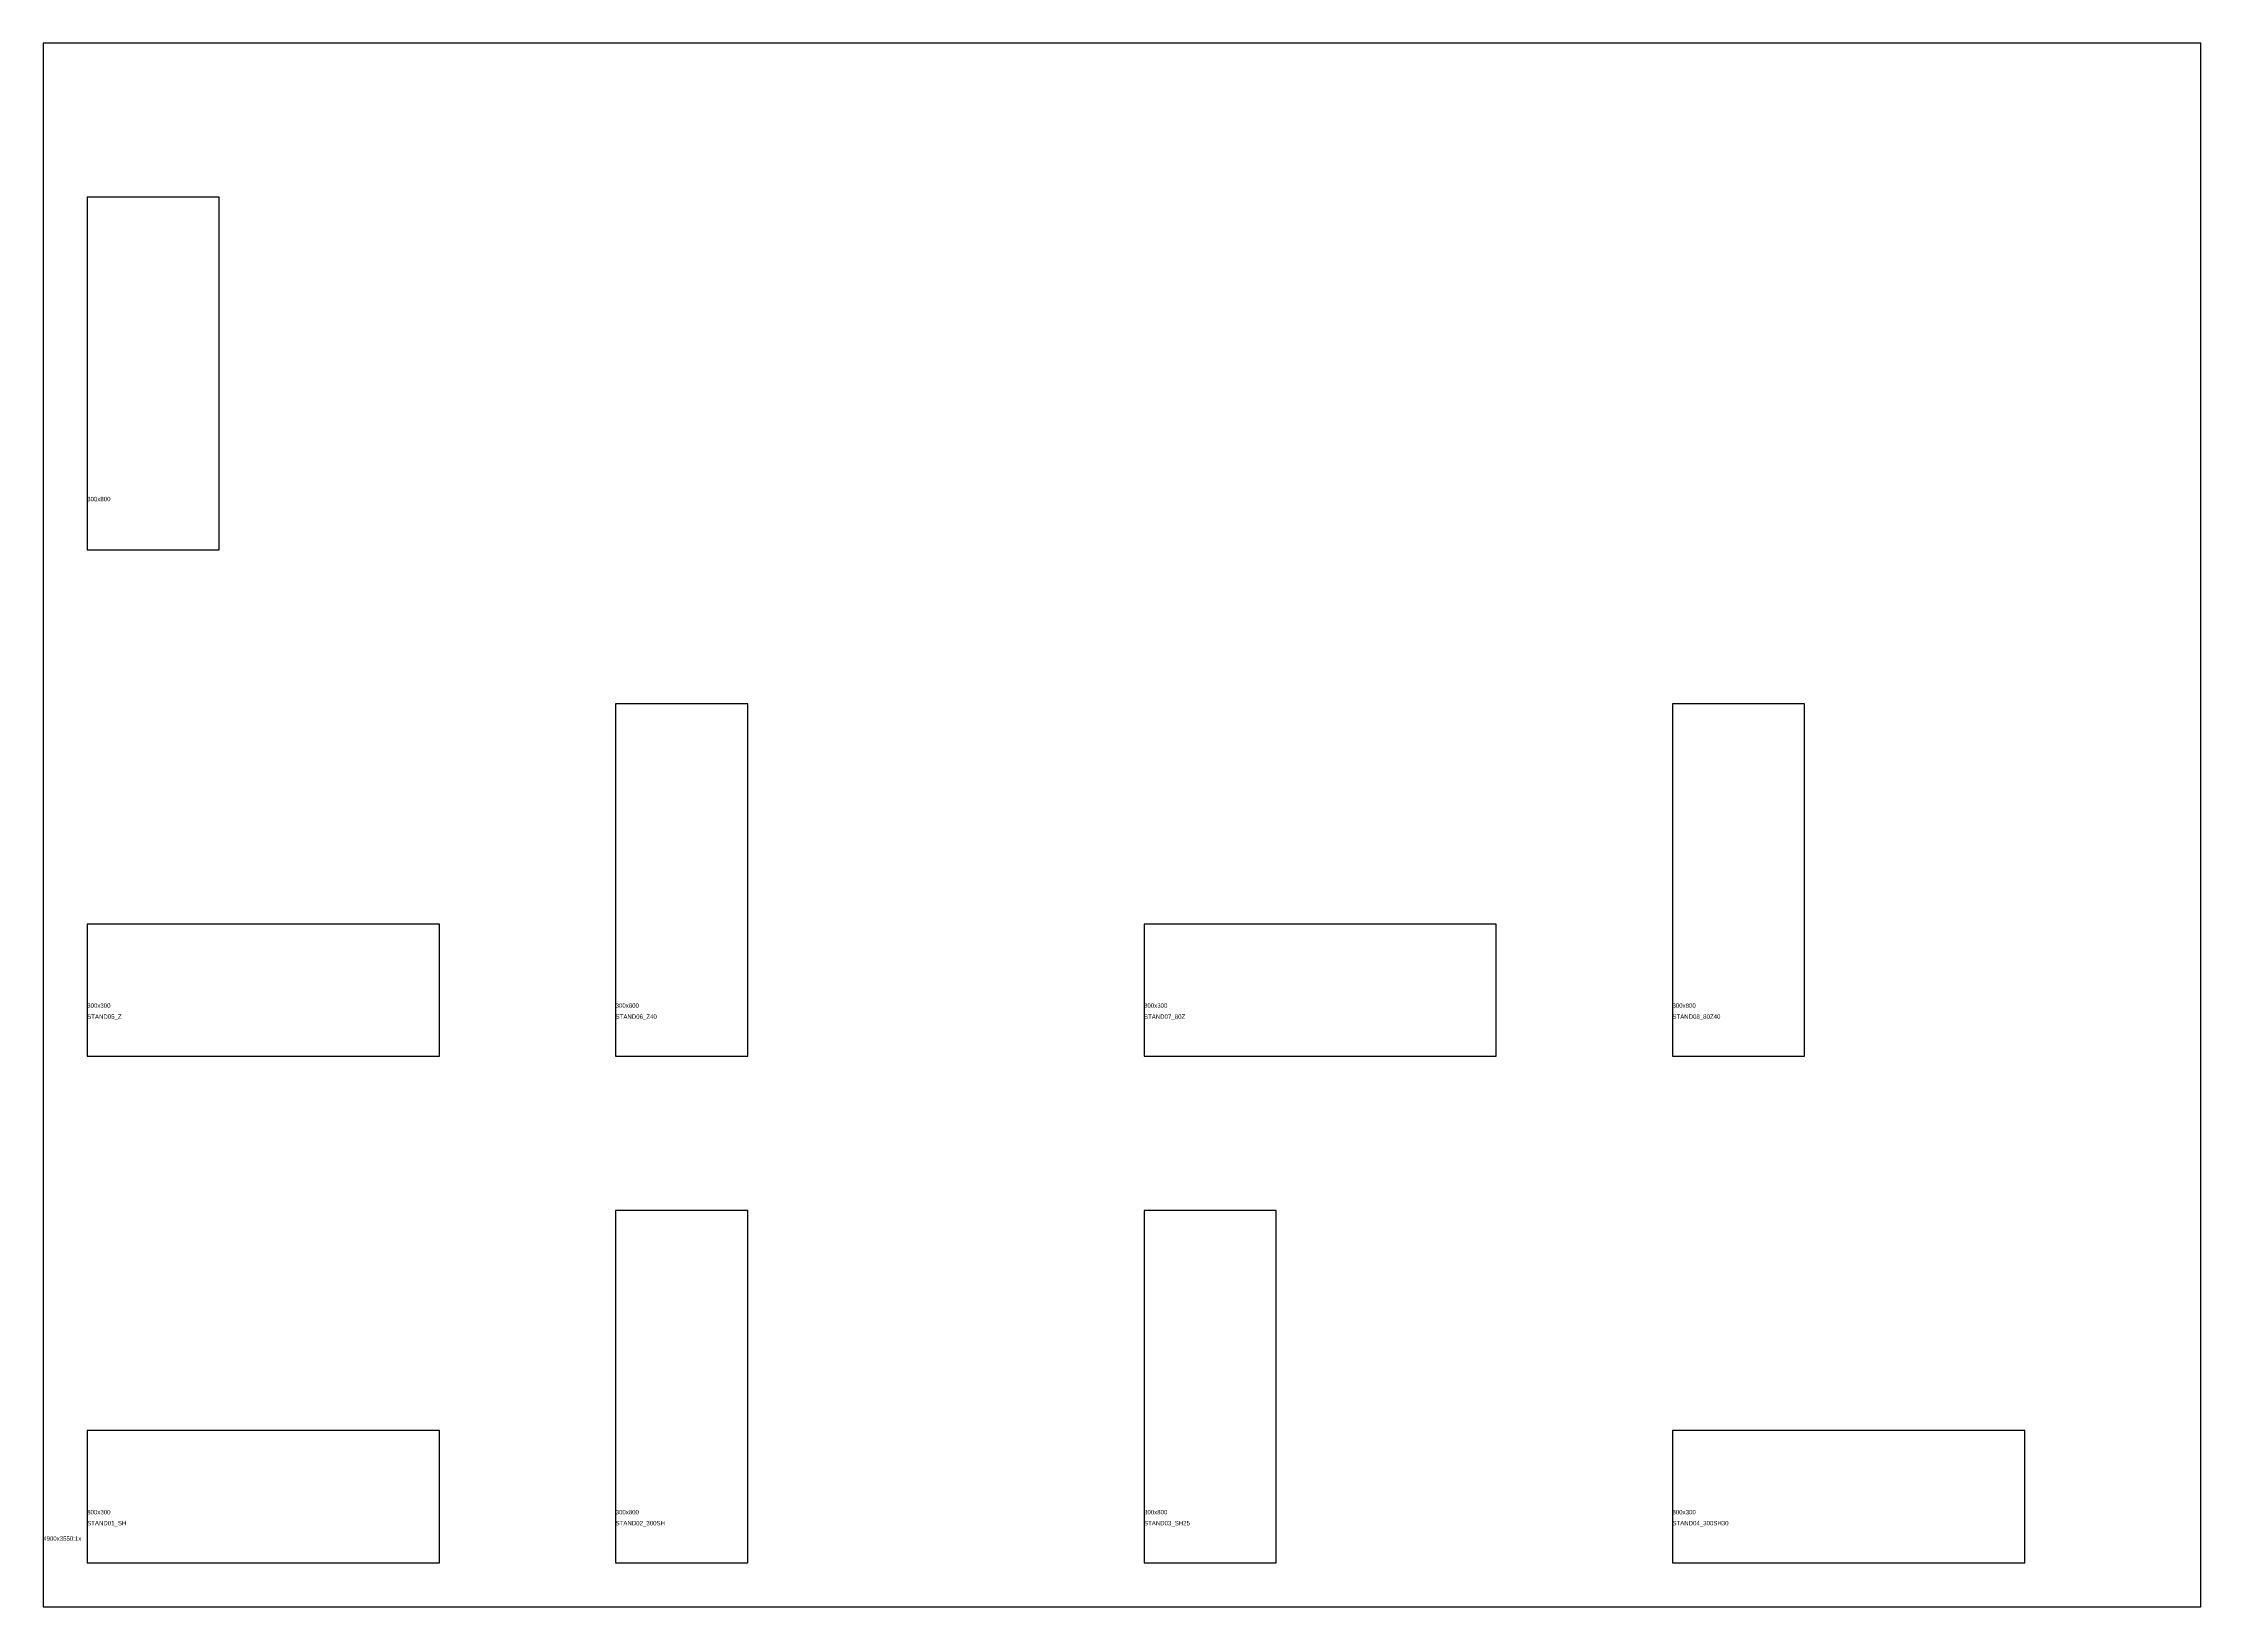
# Model space of a CAD drawing. Header units: millimetres. Extents: x 0 to 4900, y 0 to 3550.
import ezdxf

# ---------------------------------------------------------------- set-up
doc = ezdxf.new("R2010")
doc.units = ezdxf.units.MM

msp = doc.modelspace()

# ---------------------------------------------------------------- linework, layer by layer
for points in [[(0, 0), (4900, 0), (4900, 3550), (0, 3550)], [(100, 2400), (400, 2400), (400, 3200), (100, 3200)], [(1300, 1250), (1600, 1250), (1600, 2050), (1300, 2050)], [(3700, 1250), (4000, 1250), (4000, 2050), (3700, 2050)], [(100, 1250), (900, 1250), (900, 1550), (100, 1550)], [(2500, 1250), (3300, 1250), (3300, 1550), (2500, 1550)], [(1300, 100), (1600, 100), (1600, 900), (1300, 900)], [(2500, 100), (2800, 100), (2800, 900), (2500, 900)], [(100, 100), (900, 100), (900, 400), (100, 400)], [(3700, 100), (4500, 100), (4500, 400), (3700, 400)]]:
    msp.add_lwpolyline(points, close=True)

# ---------------------------------------------------------------- texts
for s, p in [('300x800', (100, 2510)), ('800x300', (100, 1360)), ('STAND05_Z', (100, 1335)), ('300x800', (1300, 1360)), ('STAND06_Z40', (1300, 1335)), ('800x300', (2500, 1360)), ('STAND07_80Z', (2500, 1335)), ('300x800', (3700, 1360)), ('STAND08_80Z40', (3700, 1335)), ('800x300', (100, 210)), ('300x800', (1300, 210)), ('300x800', (2500, 210)), ('800x300', (3700, 210)), ('4900x3550:1x', (0, 150)), ('STAND01_SH', (100, 185)), ('STAND02_300SH', (1300, 185)), ('STAND03_SH25', (2500, 185)), ('STAND04_300SH30', (3700, 185))]:
    msp.add_text(s, height=10).set_placement(p)

doc.saveas('drawing.dxf')
